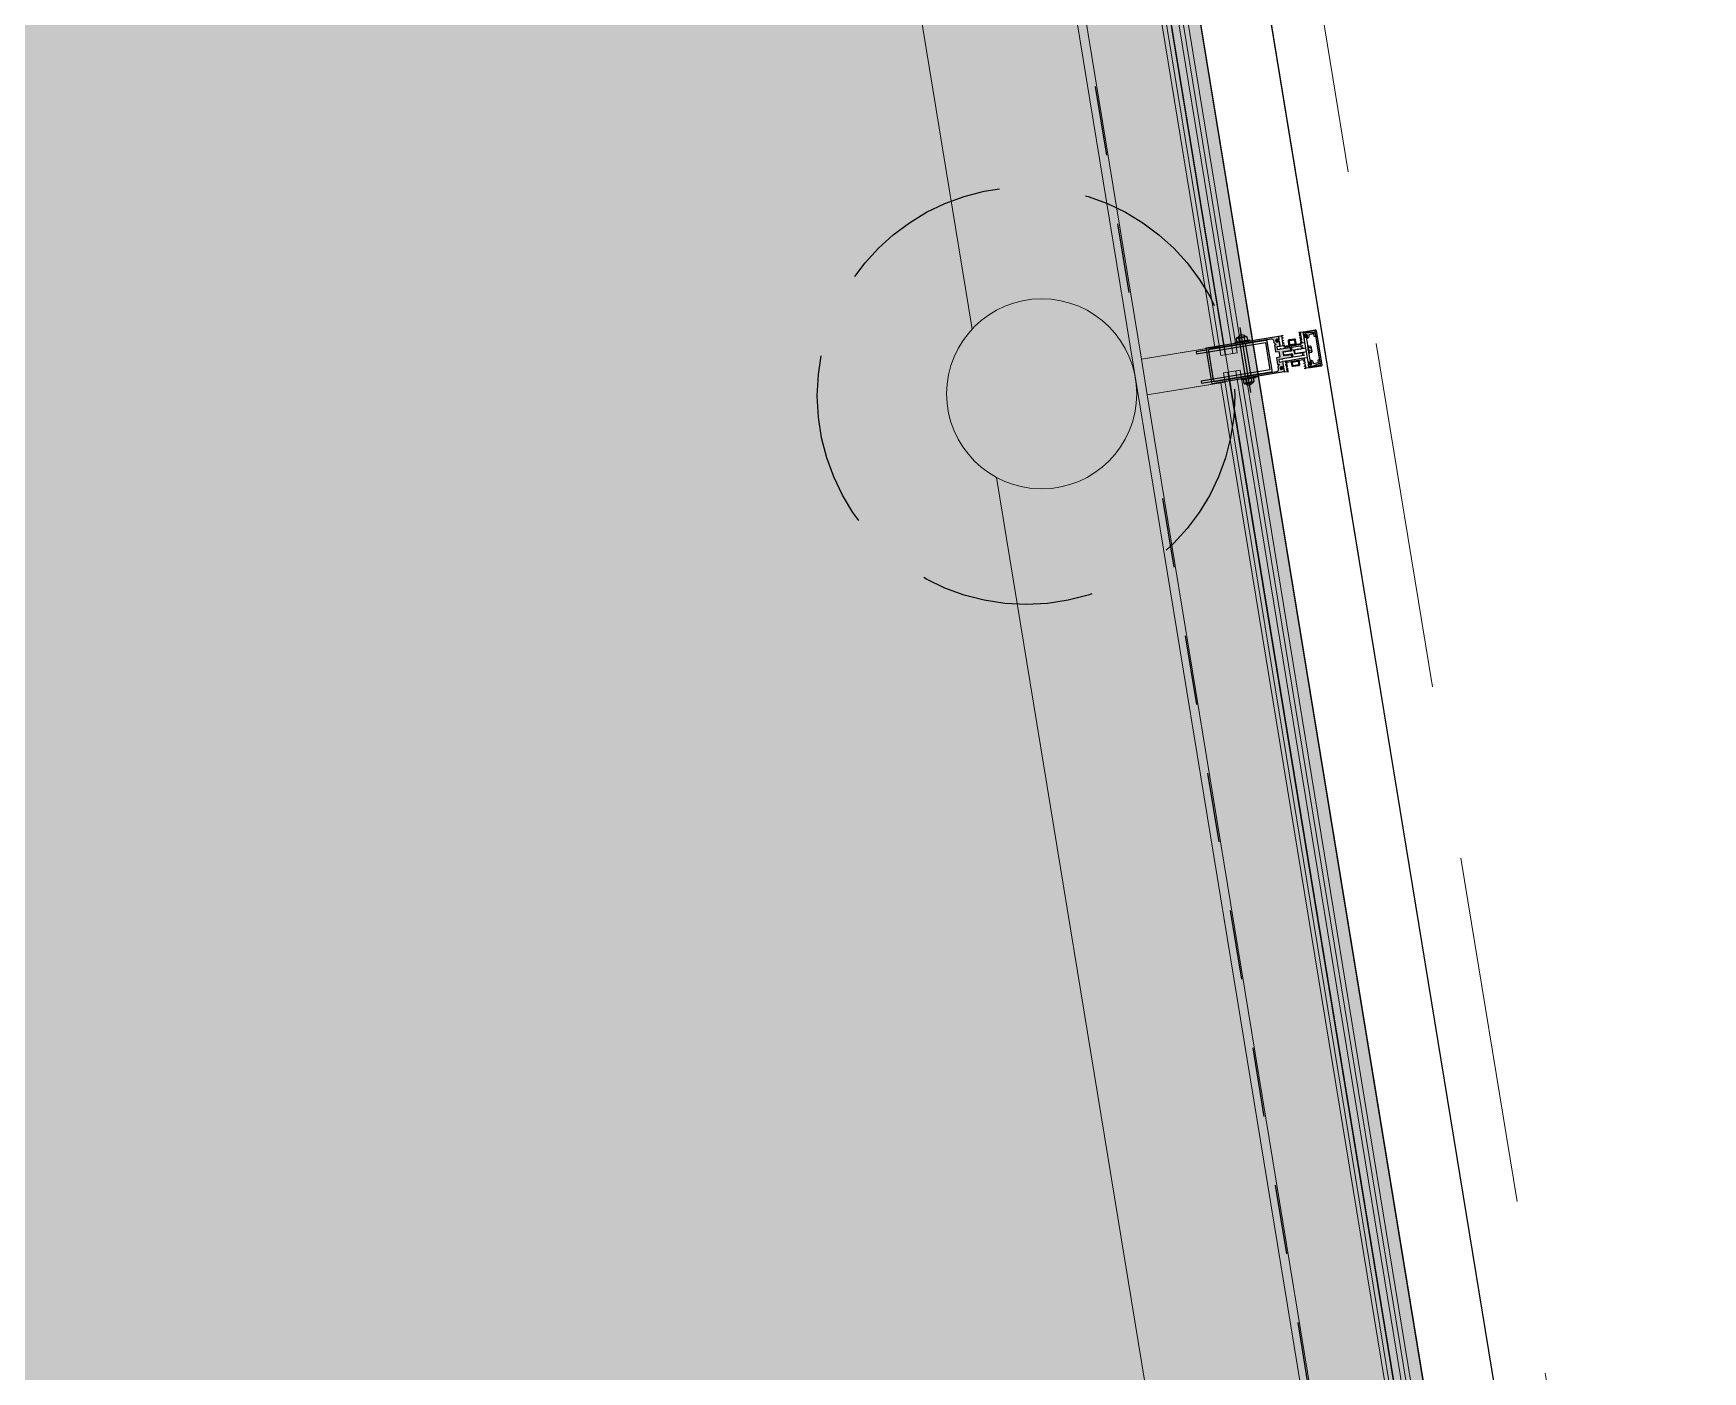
# Model space of a CAD drawing. Header units: metres. Extents: x 2 to 659295185, y -28 to 1124222152.
# Drawn here: x 655632.208 to 655634.607, y 1126443.181 to 1126445.105 of the extents above; entities that cross this region are included whole.
import ezdxf

# ---------------------------------------------------------------- set-up
doc = ezdxf.new("R2010")
doc.units = ezdxf.units.M
doc.header["$MEASUREMENT"] = 0
for name, pattern in [('CCSM_XREF ESTRUCTURA15$0$ACAD_ISO02W100', [15, 12, -3]), ('CCSM_XREF ESTRUCTURA15$0$ACAD_ISO08W100', [36, 24, -3, 6, -3]), ('CCSM_XREF ESTRUCTURA15$0$CENTER', [2, 1.25, -0.25, 0.25, -0.25]), ('CCSM_XREF ESTRUCTURA15$0$DASHED', [0.75, 0.5, -0.25]), ('CCSM_XREF ESTRUCTURA15$0$HIDDEN', [0.375, 0.25, -0.125]), ('DASHDOT', [1, 0.5, -0.25, 0, -0.25])]:
    doc.linetypes.add(name, pattern=pattern)
for name, color, linetype in [('CCSM_C1_CUERPO D.dwg 19-03-12$0$A-BROCAL', 8, 'CONTINUOUS'), ('CCSM_C1_CUERPO D.dwg 19-03-12$0$A-ESTRUCTURA DE FACHADA DE VIDRIO', 5, 'CONTINUOUS'), ('CCSM_C1_CUERPO D.dwg 19-03-12$0$A-VIDRIO', 135, 'CONTINUOUS'), ('CCSM_C1_CUERPO D.dwg 19-03-12$0$islas', 7, 'CONTINUOUS'), ('CCSM_C1_CUERPO EL$0$A-AREAS COMERCIALES', 151, 'CONTINUOUS'), ('CCSM_XREF ESTRUCTURA15$0$1. ESTRUCTURA PROPUESTA', 3, 'CONTINUOUS'), ('CCSM_XREF ESTRUCTURA15$0$A-BROCAL', 8, 'CONTINUOUS'), ('CCSM_XREF ESTRUCTURA15$0$ALUMINIO', 26, 'CONTINUOUS'), ('CCSM_XREF ESTRUCTURA15$0$cl', 1, 'CCSM_XREF ESTRUCTURA15$0$CENTER'), ('CCSM_XREF ESTRUCTURA15$0$EJES', 3, 'CCSM_XREF ESTRUCTURA15$0$ACAD_ISO08W100'), ('CCSM_XREF ESTRUCTURA15$0$EST-PILOTE', 2, 'CONTINUOUS'), ('CCSM_XREF ESTRUCTURA15$0$LAYER1', 1, 'CONTINUOUS'), ('CCSM_XREF ESTRUCTURA15$0$LAYER4', 5, 'CONTINUOUS'), ('CCSM_XREF ESTRUCTURA15$0$METALICO', 5, 'CONTINUOUS'), ('CCSM_XREF ESTRUCTURA15$0$PROYECCION DE TECHO', 212, 'CONTINUOUS'), ('CCSM_XREF ESTRUCTURA15$0$VARIOS', 20, 'CONTINUOUS')]:
    doc.layers.add(name, color=color, linetype=linetype)
doc.layers.add('CCSM_C1_CUERPO D.dwg 19-03-12$0$VEGETACIÓN', color=7, linetype='CONTINUOUS', true_color=0x428500)
doc.layers.add('LOCALES ASIGNADOS', color=41, linetype='DASHDOT', lineweight=0)
pattern_1 = [(329.308451238, (-1.74908, -4.25296), (0.0412171804, -0.54709132384), [0.05715, -0.62865]), (274.30845124, (-1.7491, -4.25296), (0.5485208358, 0.19704611346), [0.04572, -0.50292]), (19.75945124, (-1.74564, -4.29855), (0.5897357616, -0.35004758223), [0.04857, -0.53427]), (325.49265124, (-1.5987, -4.2283), (0.00707447526, -0.8229292713), [0.085725, -0.942975]), (15.94405124, (-1.5981, -4.2969), (0.8477022361, -0.58277140046), [0.072855, -0.801405]), (270.49245124, (-1.5987, -4.2283), (0.8477011195, -0.5827727124), [0.06858, -0.75438]), (300.308451238, (-1.62395, -4.30967), (-0.2291857787, -0.49847933902), [0.05715, -0.62865]), (245.30845124, (-1.62395, -4.30967), (0.57527698422, -0.09358776406), [0.04572, -0.50292]), (350.75985124, (-1.64305, -4.3512), (0.3460922171, -0.59206566832), [0.04857, -0.53427]), (316.808451238, (-1.74908, -4.25296), (0.251823560087, 0.031886379613), [0, -0.496824, 0, -0.51054, 0, -0.504825]), (286.808451238, (-1.74908, -4.25296), (0.32900826904, -0.149206878947), [0, -0.291084, 0, -0.485394, 0, -0.192405]), (246.808451238, (-1.77656, -4.08527), (0.048835163688, -0.40419522367), [0, -0.1905, 0, -0.59436, 0, -0.78867]), (236.808451238, (-1.7889, -4.01008), (0.14715442583, -0.426197633), [0, -0.24765, 0, -0.394716, 0, -0.56007])]

# ---------------------------------------------------------------- blocks, each defined once
blk = doc.blocks.new('CCSM_XREF ESTRUCTURA15$0$A$C1C286DAD')
at = {"layer": 'CCSM_XREF ESTRUCTURA15$0$ALUMINIO'}
h = blk.add_hatch(color=256, dxfattribs=at)
edge = h.paths.add_edge_path()
edge.add_line((10462.6, -3707), (10463.3, -3707.6))
edge.add_line((10463.3, -3707.6), (10462.7, -3708.2))
edge.add_line((10462.7, -3708.2), (10463.3, -3708.7))
edge.add_line((10463.3, -3708.7), (10462.7, -3709.2))
edge.add_line((10462.7, -3709.2), (10463.3, -3709.7))
edge.add_line((10463.3, -3709.7), (10462.7, -3710.2))
edge.add_line((10462.7, -3710.2), (10463.3, -3710.7))
edge.add_line((10463.3, -3710.7), (10462.7, -3711.2))
edge.add_line((10462.7, -3711.2), (10463.3, -3711.7))
edge.add_line((10463.3, -3711.7), (10462.7, -3712.2))
edge.add_line((10462.7, -3712.2), (10463.3, -3712.7))
edge.add_line((10463.3, -3712.7), (10462.7, -3713.3))
edge.add_line((10462.7, -3713.3), (10463.3, -3713.8))
edge.add_line((10463.3, -3713.8), (10462.7, -3714.3))
edge.add_line((10462.7, -3714.3), (10463.2, -3714.8))
edge.add_line((10463.2, -3714.8), (10462.7, -3715.3))
edge.add_line((10462.7, -3715.3), (10463.2, -3715.8))
edge.add_line((10463.2, -3715.8), (10462.7, -3716.3))
edge.add_line((10462.7, -3716.3), (10463.2, -3716.8))
edge.add_line((10463.2, -3716.8), (10462.7, -3717.3))
edge.add_line((10462.7, -3717.3), (10463.2, -3717.8))
edge.add_line((10463.2, -3717.8), (10462.7, -3718.3))
edge.add_line((10462.7, -3718.3), (10463.2, -3718.8))
edge.add_line((10463.2, -3718.8), (10462.7, -3719.3))
edge.add_line((10462.7, -3719.3), (10463.2, -3719.9))
edge.add_line((10463.2, -3719.9), (10462.5, -3720.5))
edge.add_line((10462.5, -3720.5), (10461.6, -3720.5))
edge.add_line((10461.6, -3720.5), (10461.6, -3718.2))
edge.add_line((10461.6, -3718.2), (10459.6, -3718.2))
edge.add_line((10459.6, -3718.2), (10459.6, -3720.5))
edge.add_line((10459.6, -3720.5), (10458.6, -3720.5))
edge.add_line((10458.6, -3720.5), (10458.6, -3705.5))
edge.add_line((10458.6, -3705.5), (10457.6, -3704.5))
edge.add_line((10457.6, -3704.5), (10458.6, -3703.5))
edge.add_line((10458.6, -3703.5), (10458.6, -3699.7))
edge.add_line((10458.6, -3699.7), (10454.8, -3699.7))
edge.add_line((10454.8, -3699.7), (10454.8, -3704.5))
edge.add_line((10454.8, -3704.5), (10447.3, -3704.5))
edge.add_line((10447.3, -3704.5), (10446.7, -3703.3))
edge.add_arc((10445.8, -3701.5), 2, 296.5651, 603.435)
edge.add_line((10444.9, -3703.3), (10444.3, -3704.5))
edge.add_line((10444.3, -3704.5), (10439.8, -3704.5))
edge.add_line((10439.8, -3704.5), (10439.8, -3599.5))
edge.add_line((10439.8, -3599.5), (10491.8, -3599.5))
edge.add_line((10491.8, -3599.5), (10491.8, -3704.5))
edge.add_line((10491.8, -3704.5), (10487.3, -3704.5))
edge.add_line((10487.3, -3704.5), (10486.7, -3703.3))
edge.add_arc((10485.8, -3701.5), 2, 296.5651, 603.435)
edge.add_line((10484.9, -3703.3), (10484.3, -3704.5))
edge.add_line((10484.3, -3704.5), (10476.8, -3704.5))
edge.add_line((10476.8, -3704.5), (10476.8, -3699.7))
edge.add_line((10476.8, -3699.7), (10473, -3699.7))
edge.add_line((10473, -3699.7), (10473, -3703.5))
edge.add_line((10473, -3703.5), (10474, -3704.5))
edge.add_line((10474, -3704.5), (10473, -3705.5))
edge.add_line((10473, -3705.5), (10473, -3720.5))
edge.add_line((10473, -3720.5), (10472, -3720.5))
edge.add_line((10472, -3720.5), (10472, -3718.2))
edge.add_line((10472, -3718.2), (10470, -3718.2))
edge.add_line((10470, -3718.2), (10470, -3720.5))
edge.add_line((10470, -3720.5), (10469, -3720.5))
edge.add_line((10469, -3720.5), (10468.3, -3719.9))
edge.add_line((10468.3, -3719.9), (10468.8, -3719.3))
edge.add_line((10468.8, -3719.3), (10468.3, -3718.8))
edge.add_line((10468.3, -3718.8), (10468.8, -3718.3))
edge.add_line((10468.8, -3718.3), (10468.3, -3717.8))
edge.add_line((10468.3, -3717.8), (10468.8, -3717.3))
edge.add_line((10468.8, -3717.3), (10468.3, -3716.8))
edge.add_line((10468.3, -3716.8), (10468.8, -3716.3))
edge.add_line((10468.8, -3716.3), (10468.3, -3715.8))
edge.add_line((10468.3, -3715.8), (10468.8, -3715.3))
edge.add_line((10468.8, -3715.3), (10468.3, -3714.8))
edge.add_line((10468.3, -3714.8), (10468.8, -3714.3))
edge.add_line((10468.8, -3714.3), (10468.3, -3713.8))
edge.add_line((10468.3, -3713.8), (10468.8, -3713.3))
edge.add_line((10468.8, -3713.3), (10468.3, -3712.7))
edge.add_line((10468.3, -3712.7), (10468.8, -3712.2))
edge.add_line((10468.8, -3712.2), (10468.3, -3711.7))
edge.add_line((10468.3, -3711.7), (10468.8, -3711.2))
edge.add_line((10468.8, -3711.2), (10468.3, -3710.7))
edge.add_line((10468.3, -3710.7), (10468.8, -3710.2))
edge.add_line((10468.8, -3710.2), (10468.3, -3709.7))
edge.add_line((10468.3, -3709.7), (10468.8, -3709.2))
edge.add_line((10468.8, -3709.2), (10468.3, -3708.7))
edge.add_line((10468.3, -3708.7), (10468.8, -3708.2))
edge.add_line((10468.8, -3708.2), (10468.3, -3707.6))
edge.add_line((10468.3, -3707.6), (10468.9, -3707))
edge.add_line((10468.9, -3707), (10462.6, -3707))
edge = h.paths.add_edge_path(flags=16)
edge.add_line((10489.8, -3605.5), (10489.8, -3693.7))
edge.add_arc((10486.8, -3693.7), 3, -90, 0, ccw=False)
edge.add_line((10486.8, -3696.7), (10483.8, -3696.7))
edge.add_line((10483.8, -3696.7), (10479.8, -3699.2))
edge.add_line((10479.8, -3699.2), (10479.8, -3696.7))
edge.add_line((10479.8, -3696.7), (10470, -3696.7))
edge.add_line((10470, -3696.7), (10470, -3701.5))
edge.add_line((10470, -3701.5), (10461.6, -3701.5))
edge.add_line((10461.6, -3701.5), (10461.6, -3696.7))
edge.add_line((10461.6, -3696.7), (10451.8, -3696.7))
edge.add_line((10451.8, -3696.7), (10451.8, -3699.2))
edge.add_line((10451.8, -3699.2), (10447.8, -3696.7))
edge.add_line((10447.8, -3696.7), (10444.8, -3696.7))
edge.add_arc((10444.8, -3693.7), 3, 180, 270, ccw=False)
edge.add_line((10441.8, -3693.7), (10441.8, -3605.5))
edge.add_arc((10444.8, -3605.5), 3, 90, 180, ccw=False)
edge.add_line((10444.8, -3602.5), (10486.8, -3602.5))
edge.add_arc((10486.8, -3605.5), 3, 0, 90, ccw=False)
h = blk.add_hatch(color=256, dxfattribs=at)
edge = h.paths.add_edge_path()
edge.add_arc((10489.8, -3756.8), 1.02, 270, 360)
edge.add_line((10490.9, -3756.8), (10490.9, -3744.6))
edge.add_line((10490.9, -3744.6), (10489.8, -3743.6))
edge.add_line((10489.8, -3743.6), (10491.6, -3741.8))
edge.add_line((10491.6, -3741.8), (10492, -3741.8))
edge.add_arc((10492, -3742.1), 0.3, 0, 90, ccw=False)
edge.add_line((10492.3, -3742.1), (10492.3, -3758.2))
edge.add_arc((10491.2, -3758.2), 1.02, -90, 0, ccw=False)
edge.add_line((10491.2, -3759.2), (10440.4, -3759.2))
edge.add_arc((10440.4, -3758.2), 1.02, 180, 270, ccw=False)
edge.add_line((10439.4, -3758.2), (10439.4, -3742.1))
edge.add_arc((10439.7, -3742.1), 0.3, 90, 180, ccw=False)
edge.add_line((10439.7, -3741.8), (10440, -3741.8))
edge.add_line((10440, -3741.8), (10441.8, -3743.6))
edge.add_line((10441.8, -3743.6), (10440.8, -3744.6))
edge.add_line((10440.8, -3744.6), (10440.8, -3756.8))
edge.add_arc((10441.8, -3756.8), 1.02, 180, 270)
edge.add_line((10441.8, -3757.8), (10489.8, -3757.8))
at = {"layer": 'CCSM_XREF ESTRUCTURA15$0$A-BROCAL', "elevation": -0.5}
for points in [[(-7340.1, 1787.5), (-7025.4, -3691.3), (-7020, -3767.1), (32750.7, -3767.2), (32755.1, -3691), (33071.8, 1801.9)], [(-7240.3, 1793.3), (-6927.9, -3643.7), (-6901.2, -3667.1), (32631.6, -3667.2), (32657.6, -3643.9), (32971.9, 1807.7)]]:
    blk.add_lwpolyline(points, dxfattribs=at)
at = {"layer": 'CCSM_XREF ESTRUCTURA15$0$ALUMINIO', "elevation": -0.5}
for points in [[(10462.6, -3707), (10463.3, -3707.6), (10462.7, -3708.2), (10463.3, -3708.7), (10462.7, -3709.2), (10463.3, -3709.7), (10462.7, -3710.2), (10463.3, -3710.7), (10462.7, -3711.2), (10463.3, -3711.7), (10462.7, -3712.2), (10463.3, -3712.7), (10462.7, -3713.3), (10463.3, -3713.8), (10462.7, -3714.3), (10463.2, -3714.8), (10462.7, -3715.3), (10463.2, -3715.8), (10462.7, -3716.3), (10463.2, -3716.8), (10462.7, -3717.3), (10463.2, -3717.8), (10462.7, -3718.3), (10463.2, -3718.8), (10462.7, -3719.3), (10463.2, -3719.9), (10462.5, -3720.5), (10461.6, -3720.5), (10461.6, -3718.2), (10459.6, -3718.2), (10459.6, -3720.5), (10458.6, -3720.5), (10458.6, -3705.5), (10457.6, -3704.5), (10458.6, -3703.5), (10458.6, -3699.7), (10454.8, -3699.7), (10454.8, -3704.5), (10447.3, -3704.5), (10446.7, -3703.3, 4.236068), (10444.9, -3703.3), (10444.3, -3704.5), (10439.8, -3704.5), (10439.8, -3599.5), (10491.8, -3599.5), (10491.8, -3704.5), (10487.3, -3704.5), (10486.7, -3703.3, 4.236068), (10484.9, -3703.3), (10484.3, -3704.5), (10476.8, -3704.5), (10476.8, -3699.7), (10473, -3699.7), (10473, -3703.5), (10474, -3704.5), (10473, -3705.5), (10473, -3720.5), (10472, -3720.5), (10472, -3718.2), (10470, -3718.2), (10470, -3720.5), (10469, -3720.5), (10468.3, -3719.9), (10468.8, -3719.3), (10468.3, -3718.8), (10468.8, -3718.3), (10468.3, -3717.8), (10468.8, -3717.3), (10468.3, -3716.8), (10468.8, -3716.3), (10468.3, -3715.8), (10468.8, -3715.3), (10468.3, -3714.8), (10468.8, -3714.3), (10468.3, -3713.8), (10468.8, -3713.3), (10468.3, -3712.7), (10468.8, -3712.2), (10468.3, -3711.7), (10468.8, -3711.2), (10468.3, -3710.7), (10468.8, -3710.2), (10468.3, -3709.7), (10468.8, -3709.2), (10468.3, -3708.7), (10468.8, -3708.2), (10468.3, -3707.6), (10468.9, -3707)], [(10489.8, -3605.5), (10489.8, -3693.7, -0.414214), (10486.8, -3696.7), (10483.8, -3696.7), (10479.8, -3699.2), (10479.8, -3696.7), (10470, -3696.7), (10470, -3701.5), (10461.6, -3701.5), (10461.6, -3696.7), (10451.8, -3696.7), (10451.8, -3699.2), (10447.8, -3696.7), (10444.8, -3696.7, -0.414214), (10441.8, -3693.7), (10441.8, -3605.5, -0.414214), (10444.8, -3602.5), (10486.8, -3602.5, -0.414214)], [(10489.8, -3757.8), (10489.8, -3757.8, 0.414214), (10490.9, -3756.8), (10490.9, -3744.6), (10489.8, -3743.6), (10491.6, -3741.8), (10492, -3741.8, -0.414214), (10492.3, -3742.1), (10492.3, -3758.2, -0.414214), (10491.2, -3759.2), (10440.4, -3759.2, -0.414214), (10439.4, -3758.2), (10439.4, -3742.1, -0.414214), (10439.7, -3741.8), (10440, -3741.8), (10441.8, -3743.6), (10440.8, -3744.6), (10440.8, -3756.8, 0.414214), (10441.8, -3757.8)], [(10482.8, -3740.6), (10484, -3741.9, 2.544495), (10487.2, -3741.9), (10488.5, -3740.6), (10489.7, -3740.6, -0.414214), (10490.7, -3741.7), (10490.7, -3742.6), (10489.7, -3743.6), (10490.7, -3744.7), (10488.6, -3755.8, -0.35857), (10486.6, -3757.4), (10482.6, -3757.4), (10482.6, -3755.4), (10486.6, -3755.4), (10486.6, -3747.9, -0.4818), (10481.3, -3743.6), (10466.8, -3743.6), (10465.8, -3742.6), (10464.8, -3743.6), (10450.3, -3743.6, -0.4818), (10444.9, -3747.9), (10444.9, -3755.4), (10448.9, -3755.4), (10448.9, -3757.4), (10445, -3757.4, -0.35857), (10443, -3755.8), (10440.8, -3744.7), (10441.8, -3743.6), (10440.8, -3742.6), (10440.8, -3741.7, -0.414214), (10441.8, -3740.6), (10443, -3740.6), (10444.3, -3741.9, 2.544495), (10447.5, -3741.9), (10448.8, -3740.6)]]:
    blk.add_lwpolyline(points, format="xyb", close=True, dxfattribs=at)
blk.add_lwpolyline([(10462.6, -3723), (10463.3, -3723.6), (10462.7, -3724.2), (10463.3, -3724.7), (10462.7, -3725.2), (10463.3, -3725.7), (10462.7, -3726.2), (10463.3, -3726.7), (10462.7, -3727.2), (10463.3, -3727.7), (10462.7, -3728.2), (10463.3, -3728.7), (10462.7, -3729.3), (10463.3, -3729.8), (10462.7, -3730.3), (10463.2, -3730.8), (10462.7, -3731.3), (10463.2, -3731.8), (10462.7, -3732.3), (10463.2, -3732.8), (10462.7, -3733.3), (10463.2, -3733.8), (10462.7, -3734.3), (10463.2, -3734.8), (10462.7, -3735.3), (10463.2, -3735.9), (10462.5, -3736.5), (10461.6, -3736.5), (10461.6, -3734.2), (10459.6, -3734.2), (10459.6, -3736.5), (10458.6, -3736.5), (10458.6, -3720.5), (10463.3, -3720.5), (10463.3, -3719.2), (10463.9, -3718.6), (10463.3, -3718), (10463.3, -3711.9), (10463.9, -3711.3), (10463.3, -3710.7), (10463.3, -3708), (10468.3, -3708), (10468.3, -3710.7), (10467.7, -3711.3), (10468.3, -3711.9), (10468.3, -3718), (10467.7, -3718.6), (10468.3, -3719.2), (10468.3, -3720.5), (10473, -3720.5), (10473, -3736.5), (10472, -3736.5), (10472, -3734.2), (10470, -3734.2), (10470, -3736.5), (10469, -3736.5), (10468.3, -3735.9), (10468.8, -3735.3), (10468.3, -3734.8), (10468.8, -3734.3), (10468.3, -3733.8), (10468.8, -3733.3), (10468.3, -3732.8), (10468.8, -3732.3), (10468.3, -3731.8), (10468.8, -3731.3), (10468.3, -3730.8), (10468.8, -3730.3), (10468.3, -3729.8), (10468.8, -3729.3), (10468.3, -3728.7), (10468.8, -3728.2), (10468.3, -3727.7), (10468.8, -3727.2), (10468.3, -3726.7), (10468.8, -3726.2), (10468.3, -3725.7), (10468.8, -3725.2), (10468.3, -3724.7), (10468.8, -3724.2), (10468.3, -3723.6), (10468.9, -3723)], close=True, dxfattribs=at)
at = {"layer": 'CCSM_XREF ESTRUCTURA15$0$cl'}
for p, q in [((5788.3, -3503.1, -0.5), (10343.3, -3503.1, -0.5)), ((10588.3, -3503.1, -0.5), (15143.3, -3503.1, -0.5))]:
    blk.add_line(p, q, dxfattribs=at)
at = {"layer": 'CCSM_XREF ESTRUCTURA15$0$EJES'}
blk.add_line((10513.2, -3652, -0.5), (10418.3, -3652, -0.5), dxfattribs=at)
at = {"layer": 'CCSM_XREF ESTRUCTURA15$0$LAYER1', "elevation": -0.5}
for points in [[(10447.4, -3710.5), (10447.9, -3708.8), (10450.5, -3708.8), (10450, -3710.5), (10451.1, -3710.5), (10451.6, -3708.8), (10453.7, -3708.8), (10453.2, -3710.5), (10454.3, -3710.5), (10454.8, -3708.8), (10454.8, -3704.6), (10446.3, -3704.6), (10446.3, -3701.6), (10447.5, -3702.2), (10447.8, -3701.7), (10445.8, -3700.6), (10443.8, -3701.8), (10444.1, -3702.3), (10445.3, -3701.6), (10445.3, -3704.6), (10439.8, -3704.6), (10439.8, -3708.8), (10439.3, -3710.5), (10440.3, -3710.5), (10440.8, -3708.8), (10443.2, -3708.8), (10442.7, -3710.5), (10443.7, -3710.5), (10444.2, -3708.8), (10446.9, -3708.8), (10446.4, -3710.5)], [(10484.1, -3710.5), (10483.6, -3708.8), (10481, -3708.8), (10481.5, -3710.5), (10480.5, -3710.5), (10480, -3708.8), (10477.8, -3708.8), (10478.3, -3710.5), (10477.3, -3710.5), (10476.8, -3708.8), (10476.8, -3704.6), (10485.2, -3704.6), (10485.2, -3701.6), (10484.1, -3702.2), (10483.8, -3701.7), (10485.7, -3700.6), (10487.8, -3701.8), (10487.5, -3702.3), (10486.2, -3701.6), (10486.2, -3704.6), (10491.8, -3704.6), (10491.8, -3708.8), (10492.3, -3710.5), (10491.2, -3710.5), (10490.7, -3708.8), (10488.4, -3708.8), (10488.9, -3710.5), (10487.9, -3710.5), (10487.4, -3708.8), (10484.6, -3708.8), (10485.2, -3710.5)], [(10447.4, -3734.5), (10447.9, -3736.3), (10450.5, -3736.3), (10450, -3734.5), (10451.1, -3734.5), (10451.6, -3736.3), (10453.7, -3736.3), (10453.2, -3734.5), (10454.3, -3734.5), (10454.8, -3736.3), (10454.8, -3740.5), (10446.3, -3740.5), (10446.3, -3743.5), (10447.5, -3742.8), (10447.8, -3743.4), (10445.8, -3744.5), (10443.8, -3743.3), (10444.1, -3742.8), (10445.3, -3743.5), (10445.3, -3740.5), (10439.8, -3740.5), (10439.8, -3736.3), (10439.3, -3734.5), (10440.3, -3734.5), (10440.8, -3736.3), (10443.2, -3736.3), (10442.7, -3734.5), (10443.7, -3734.5), (10444.2, -3736.3), (10446.9, -3736.3), (10446.4, -3734.5)], [(10484.1, -3734.5), (10483.6, -3736.3), (10481, -3736.3), (10481.5, -3734.5), (10480.5, -3734.5), (10480, -3736.3), (10477.8, -3736.3), (10478.3, -3734.5), (10477.3, -3734.5), (10476.8, -3736.3), (10476.8, -3740.5), (10485.2, -3740.5), (10485.2, -3743.5), (10484.1, -3742.8), (10483.8, -3743.4), (10485.7, -3744.5), (10487.8, -3743.3), (10487.5, -3742.8), (10486.2, -3743.5), (10486.2, -3740.5), (10491.8, -3740.5), (10491.8, -3736.3), (10492.3, -3734.5), (10491.2, -3734.5), (10490.7, -3736.3), (10488.4, -3736.3), (10488.9, -3734.5), (10487.9, -3734.5), (10487.4, -3736.3), (10484.6, -3736.3), (10485.2, -3734.5)]]:
    blk.add_lwpolyline(points, close=True, dxfattribs=at)
at = {"layer": 'CCSM_XREF ESTRUCTURA15$0$LAYER4', "linetype": 'CCSM_XREF ESTRUCTURA15$0$ACAD_ISO02W100'}
for p, q in [((10463.4, -3747.5, -0.5), (10463.4, -3744.5, -0.5)), ((10468.2, -3747.5, -0.5), (10468.2, -3744.5, -0.5))]:
    blk.add_line(p, q, dxfattribs=at)
at = {"layer": 'CCSM_XREF ESTRUCTURA15$0$LAYER4', "elevation": -0.5}
blk.add_lwpolyline([(10468.2, -3740.6), (10468.2, -3732.8), (10468.7, -3732.3), (10468.2, -3731.8), (10468.7, -3731.3), (10468.2, -3730.8), (10468.7, -3730.3), (10468.2, -3729.7), (10468.7, -3729.2), (10468.2, -3728.7), (10468.7, -3728.2), (10468.2, -3727.7), (10468.7, -3727.2), (10468.2, -3726.7), (10468.7, -3726.2), (10468.2, -3725.7), (10468.7, -3725.2), (10468.2, -3724.7), (10468.7, -3724.2), (10468.2, -3723.7), (10463.4, -3723.7), (10463.4, -3723.7), (10462.9, -3724.2), (10463.4, -3724.7), (10462.9, -3725.2), (10463.4, -3725.7), (10462.9, -3726.2), (10463.4, -3726.7), (10462.9, -3727.2), (10463.4, -3727.7), (10462.9, -3728.2), (10463.4, -3728.7), (10462.9, -3729.2), (10463.4, -3729.7), (10462.9, -3730.3), (10463.4, -3730.8), (10462.9, -3731.3), (10463.4, -3731.8), (10462.9, -3732.3), (10463.4, -3732.8), (10463.4, -3740.6)], dxfattribs=at)
at = {"layer": 'CCSM_XREF ESTRUCTURA15$0$LAYER4', "linetype": 'CCSM_XREF ESTRUCTURA15$0$ACAD_ISO02W100', "elevation": -0.5}
for points in [[(10471.8, -3743.6), (10459.8, -3743.6), (10459.8, -3744.5), (10471.8, -3744.5)], [(10470.3, -3744.5), (10461.3, -3744.5), (10461.3, -3747.8), (10462.2, -3748.7), (10469.4, -3748.7), (10470.3, -3747.8)]]:
    blk.add_lwpolyline(points, close=True, dxfattribs=at)
at = {"layer": 'CCSM_XREF ESTRUCTURA15$0$LAYER4', "linetype": 'CCSM_XREF ESTRUCTURA15$0$ACAD_ISO02W100'}
for centre, radius, start, end in [((10462.3, -3747.4, -0.5), 1.06, 187.2765, 352.7236), ((10465.8, -3744.9, -0.5), 3.58, 227.8677, 312.1323), ((10465.8, -3744.9, -0.5), 3.58, 227.8677, 312.1323), ((10469.2, -3747.4, -0.5), 1.06, 187.2765, 352.7236)]:
    blk.add_arc(centre, radius, start, end, dxfattribs=at)
at = {"layer": 'CCSM_XREF ESTRUCTURA15$0$METALICO'}
for p, q in [((10438.3, -3648, -0.5), (10434.2, -3648, -0.5)), ((10438.3, -3656.1, -0.5), (10434.2, -3656.1, -0.5)), ((10489.8, -3648, -0.5), (10441.8, -3648, -0.5)), ((10489.8, -3656, -0.5), (10441.8, -3656, -0.5)), ((10493.3, -3648, -0.5), (10497.3, -3648, -0.5)), ((10493.3, -3656.1, -0.5), (10497.3, -3656.1, -0.5))]:
    blk.add_line(p, q, dxfattribs=at)
at = {"layer": 'CCSM_XREF ESTRUCTURA15$0$METALICO', "elevation": -0.5}
for points in [[(10445.8, -3684.6), (10445.8, -3584.5), (10442.8, -3584.5), (10442.8, -3685.6, 0.414214), (10444.8, -3687.6), (10486.8, -3687.6, 0.414214), (10488.8, -3685.6), (10488.8, -3584.5), (10485.8, -3584.5), (10485.8, -3684.6)], [(10451.6, -3728), (10446.6, -3728, -0.414214), (10445.1, -3726.5), (10445.1, -3718.5, -0.414214), (10446.6, -3717), (10451.6, -3717, -0.414214), (10453.1, -3718.5), (10453.1, -3726.5, -0.414214)], [(10477.5, -3728), (10482.5, -3728, 0.414214), (10484, -3726.5), (10484, -3718.5, 0.414214), (10482.5, -3717), (10477.5, -3717, 0.414214), (10476, -3718.5), (10476, -3726.5, 0.414214)], [(10451.6, -3726.8), (10446.6, -3726.8, -0.414214), (10446.3, -3726.5), (10446.3, -3718.5, -0.414214), (10446.6, -3718.2), (10451.6, -3718.2, -0.414214), (10451.9, -3718.5), (10451.9, -3726.5, -0.414214)], [(10477.5, -3726.8), (10482.5, -3726.8, 0.414214), (10482.8, -3726.5), (10482.8, -3718.5, 0.414214), (10482.5, -3718.2), (10477.5, -3718.2, 0.414214), (10477.2, -3718.5), (10477.2, -3726.5, 0.414214)]]:
    blk.add_lwpolyline(points, format="xyb", close=True, dxfattribs=at)
for points in [[(10438.3, -3644.4), (10433.4, -3644.4), (10432.1, -3645.9), (10432.1, -3658.2), (10433.4, -3659.6), (10438.3, -3659.6)], [(10493.3, -3644.4), (10498.1, -3644.4), (10499.4, -3645.9), (10499.4, -3658.2), (10498.1, -3659.6), (10493.3, -3659.6)]]:
    blk.add_lwpolyline(points, dxfattribs=at)
for points in [[(10434.2, -3644.4, 0.97177), (10434.2, -3648, 0.375), (10434.2, -3656.1, 0.97177), (10434.2, -3659.6, 0.97177)], [(10497.3, -3644.4, -0.97177), (10497.3, -3648, -0.375), (10497.3, -3656.1, -0.97177), (10497.3, -3659.6, -0.97177)]]:
    blk.add_lwpolyline(points, format="xyb", dxfattribs=at)
for points in [[(10438.3, -3662.2), (10439.8, -3662.2), (10439.8, -3641.9), (10438.3, -3641.9)], [(10493.3, -3662.2), (10491.8, -3662.2), (10491.8, -3641.9), (10493.3, -3641.9)]]:
    blk.add_lwpolyline(points, close=True, dxfattribs=at)
at = {"layer": 'CCSM_XREF ESTRUCTURA15$0$METALICO'}
for centre, start, end in [((10435.8, -3652, -0.5), 124.6703, 235.3297), ((10495.8, -3652, -0.5), 304.6703, 55.3297)]:
    blk.add_arc(centre, 6.4, start, end, dxfattribs=at)
at = {"layer": 'CCSM_XREF ESTRUCTURA15$0$VARIOS', "elevation": -0.5}
for points in [[(10454.6, -3710.5), (10453.1, -3710.5), (10453.1, -3734.5), (10454.6, -3734.5)], [(10474.5, -3710.5), (10476, -3710.5), (10476, -3734.5), (10474.5, -3734.5)]]:
    blk.add_lwpolyline(points, close=True, dxfattribs=at)

msp = doc.modelspace()

# ---------------------------------------------------------------- hatches: boundary and pattern name
at = {"layer": 'CCSM_C1_CUERPO D.dwg 19-03-12$0$VEGETACIÓN', "lineweight": 5}
h = msp.add_hatch(dxfattribs=at)
h.set_pattern_fill('AR-CONC', color=256, scale=0.003, style=0)
h.set_pattern_definition(pattern_1)
edge = h.paths.add_edge_path()
edge.add_line((655631.3766, 1126426.2662), (655636.7773, 1126427.4745))
edge.add_line((655636.7773, 1126427.4745), (655630.3748, 1126466.5361))
edge.add_line((655630.3748, 1126466.5361), (655624.8693, 1126465.9567))
edge.add_line((655624.8693, 1126465.9567), (655624.9113, 1126465.7006))
edge.add_line((655624.9113, 1126465.7006), (655624.8126, 1126465.6844))
edge.add_line((655624.8126, 1126465.6844), (655625.889, 1126459.1177))
edge.add_line((655625.889, 1126459.1177), (655626.4796, 1126459.2146))
edge.add_line((655626.4796, 1126459.2146), (655626.7999, 1126457.2365))
edge.add_line((655626.7999, 1126457.2365), (655626.2432, 1126457.1491))
edge.add_line((655626.2432, 1126457.1491), (655626.2521, 1126457.0651))
edge.add_arc((655622.7715, 1126448.7623), 9.0029, 1.64019, 67.2566, ccw=False)
edge.add_arc((655617.5094, 1126449.2351), 14.263, 323.00991, 359.13576, ccw=False)
edge.add_arc((655533.9247, 1126331.6339), 144.5887, 47.020585, 48.937825, ccw=False)
edge.add_arc((655629.9883, 1126435.569), 3.1137, -13.4544, 36.3556, ccw=False)
edge.add_arc((655630.6285, 1126435.623), 2.5117, 279.0348, 341.9454, ccw=False)
edge.add_line((655631.0229, 1126433.1424), (655630.1706, 1126433.0027))
edge.add_line((655630.1706, 1126433.0027), (655631.2409, 1126426.4732))
edge.add_line((655631.2409, 1126426.4732), (655631.3393, 1126426.4936))
edge.add_line((655631.3393, 1126426.4936), (655631.3766, 1126426.2662))
h = msp.add_hatch(dxfattribs=at)
h.set_pattern_fill('AR-CONC', color=256, scale=0.003, style=0)
h.set_pattern_definition(pattern_1)
edge = h.paths.add_edge_path()
edge.add_line((655631.3766, 1126426.2662), (655636.7773, 1126427.4745))
edge.add_line((655636.7773, 1126427.4745), (655630.3748, 1126466.5361))
edge.add_line((655630.3748, 1126466.5361), (655624.8693, 1126465.9567))
edge.add_line((655624.8693, 1126465.9567), (655624.9113, 1126465.7006))
edge.add_line((655624.9113, 1126465.7006), (655624.8126, 1126465.6844))
edge.add_line((655624.8126, 1126465.6844), (655625.889, 1126459.1177))
edge.add_line((655625.889, 1126459.1177), (655626.4796, 1126459.2146))
edge.add_line((655626.4796, 1126459.2146), (655626.7999, 1126457.2365))
edge.add_line((655626.7999, 1126457.2365), (655626.2432, 1126457.1491))
edge.add_line((655626.2432, 1126457.1491), (655626.2521, 1126457.0651))
edge.add_arc((655622.7715, 1126448.7623), 9.0029, 1.64019, 67.2566, ccw=False)
edge.add_arc((655617.5094, 1126449.2351), 14.263, 323.00991, 359.13576, ccw=False)
edge.add_arc((655533.9247, 1126331.6339), 144.5887, 47.020585, 48.937825, ccw=False)
edge.add_arc((655629.9883, 1126435.569), 3.1137, -13.4544, 36.3556, ccw=False)
edge.add_arc((655630.6285, 1126435.623), 2.5117, 279.0348, 341.9454, ccw=False)
edge.add_line((655631.0229, 1126433.1424), (655630.1706, 1126433.0027))
edge.add_line((655630.1706, 1126433.0027), (655631.2409, 1126426.4732))
edge.add_line((655631.2409, 1126426.4732), (655631.3393, 1126426.4936))
edge.add_line((655631.3393, 1126426.4936), (655631.3766, 1126426.2662))
at = {"layer": 'LOCALES ASIGNADOS'}
h = msp.add_hatch(color=256, dxfattribs=at)
edge = h.paths.add_edge_path()
edge.add_arc((219491.1056, 1054914.3756), 441878.9229, 9.308049718, 9.309563548, ccw=False)
edge.add_line((655551.8097, 1126384.9626), (655564.5398, 1126387.0492))
edge.add_line((655564.5398, 1126387.0492), (655562.5867, 1126398.9652))
edge.add_line((655562.5867, 1126398.9652), (655552.3922, 1126397.2942))
edge.add_line((655552.3922, 1126397.2942), (655552.4569, 1126396.8995))
edge.add_line((655552.4569, 1126396.8995), (655549.9212, 1126396.4839))

# ---------------------------------------------------------------- linework, layer by layer
at = {"layer": 'CCSM_C1_CUERPO D.dwg 19-03-12$0$A-BROCAL', "lineweight": 5, "elevation": -0.0005}
msp.add_lwpolyline([(655624.8608, 1126466.0564), (655630.4582, 1126466.6454), (655636.8912, 1126427.3975), (655631.3987, 1126426.1687), (655631.3769, 1126426.2663), (655636.7773, 1126427.4745), (655630.3748, 1126466.5361), (655624.8713, 1126465.9569), (655624.8608, 1126466.0564)], dxfattribs=at)
msp.add_lwpolyline([(655624.8608, 1126466.0564), (655630.4582, 1126466.6454), (655636.8912, 1126427.3975), (655631.3987, 1126426.1687), (655631.3769, 1126426.2663), (655636.7773, 1126427.4745), (655630.3748, 1126466.5361), (655624.8713, 1126465.9569), (655624.8608, 1126466.0564)], dxfattribs=at)
at = {"layer": 'CCSM_C1_CUERPO D.dwg 19-03-12$0$A-ESTRUCTURA DE FACHADA DE VIDRIO', "color": 6, "lineweight": 5, "elevation": -0.0005}
for points in [[(655633.3455, 1126427.1445), (655631.2016, 1126426.6657), (655631.2373, 1126426.4482), (655636.5731, 1126427.6401), (655630.2341, 1126466.314), (655624.797, 1126465.74), (655624.8327, 1126465.5226), (655627.0173, 1126465.7532)], [(655632.816, 1126449.2022), (655633.5572, 1126444.6797)], [(655633.5922, 1126444.4664), (655634.3336, 1126439.9429)]]:
    msp.add_lwpolyline(points, dxfattribs=at)
at = {"layer": 'CCSM_C1_CUERPO D.dwg 19-03-12$0$A-ESTRUCTURA DE FACHADA DE VIDRIO', "lineweight": 5, "elevation": -0.0005}
for points in [[(655633.55, 1126446.1639), (655633.8004, 1126444.6365), (655633.9061, 1126444.6538), (655633.6557, 1126446.1813)], [(655633.96, 1126444.6627), (655633.7096, 1126446.1901), (655633.6925, 1126446.1873), (655633.9428, 1126444.6599)], [(655633.8088, 1126444.585), (655634.0592, 1126443.0576), (655634.1648, 1126443.0749), (655633.9145, 1126444.6023)], [(655634.2188, 1126443.0837), (655633.9684, 1126444.6112), (655633.9513, 1126444.6084), (655634.2016, 1126443.0809)]]:
    msp.add_lwpolyline(points, close=True, dxfattribs=at)
at = {"layer": 'CCSM_C1_CUERPO D.dwg 19-03-12$0$A-ESTRUCTURA DE FACHADA DE VIDRIO', "color": 4, "lineweight": 5, "elevation": -0.0005}
msp.add_lwpolyline([(655633.9207, 1126444.6033), (655633.8088, 1126444.585), (655633.8004, 1126444.6365), (655633.9122, 1126444.6548), (655633.9144, 1126444.6417), (655633.9381, 1126444.6456), (655633.9359, 1126444.6587), (655633.96, 1126444.6627), (655633.9684, 1126444.6112), (655633.9444, 1126444.6072), (655633.9422, 1126444.6204), (655633.9185, 1126444.6165), (655633.9207, 1126444.6033)], dxfattribs=at)
at = {"layer": 'CCSM_C1_CUERPO D.dwg 19-03-12$0$A-ESTRUCTURA DE FACHADA DE VIDRIO', "color": 6, "lineweight": 5}
msp.add_circle((655633.6571, 1126444.5865, -0.0005), 0.1366, dxfattribs=at)
at = {"layer": 'CCSM_C1_CUERPO D.dwg 19-03-12$0$A-VIDRIO', "lineweight": 5, "elevation": -0.0005}
for points in [[(655633.6597, 1126446.1954), (655633.9144, 1126444.6417), (655633.9206, 1126444.6427), (655633.6659, 1126446.1964)], [(655633.6772, 1126446.1983), (655633.9318, 1126444.6446), (655633.9381, 1126444.6456), (655633.6834, 1126446.1993)], [(655633.936, 1126444.6193), (655634.1906, 1126443.0657), (655634.1969, 1126443.0667), (655633.9422, 1126444.6204)], [(655633.9185, 1126444.6165), (655634.1732, 1126443.0628), (655634.1794, 1126443.0638), (655633.9247, 1126444.6175)]]:
    msp.add_lwpolyline(points, close=True, dxfattribs=at)
at = {"layer": 'CCSM_C1_CUERPO D.dwg 19-03-12$0$islas', "lineweight": 5}
msp.add_lwpolyline([(655633.8956, 1126445.0557), (655636.7773, 1126427.4745), (655631.3766, 1126426.2662), (655631.3393, 1126426.4936), (655631.2409, 1126426.4732), (655630.1706, 1126433.0027)], dxfattribs=at)
at = {"layer": 'CCSM_C1_CUERPO D.dwg 19-03-12$0$VEGETACIÓN', "color": 7, "lineweight": 5}
msp.add_lwpolyline([(655626.2521, 1126457.0651, -0.294394), (655631.7707, 1126449.02), (655631.7707, 1126449.02), (655631.7707, 1126449.02, -0.158947), (655628.9018, 1126440.6534, -0.008366), (655632.4959, 1126437.4148, -0.220825), (655633.0166, 1126434.8445, 1.010454), (655633.0166, 1126434.8445, -0.094884), (655633.0166, 1126434.8445, 0.173796), (655633.0166, 1126434.8445, 0.284516), (655633.0166, 1126434.8445, 3.152152), (655633.0166, 1126434.8445, -0.281608), (655631.0229, 1126433.1424), (655630.1706, 1126433.0027), (655631.2409, 1126426.4732), (655631.3393, 1126426.4936), (655631.3766, 1126426.2662), (655636.7773, 1126427.4745), (655630.3748, 1126466.5361)], format="xyb", dxfattribs=at)
at = {"layer": 'CCSM_C1_CUERPO EL$0$A-AREAS COMERCIALES', "lineweight": 5}
msp.add_lwpolyline([(655631.6499, 1126424.5986), (655631.4088, 1126426.07), (655631.3663, 1126426.3288), (655636.7266, 1126427.5295), (655630.344, 1126466.4655), (655625.5798, 1126465.9653), (655624.6464, 1126465.8634), (655624.6464, 1126465.8634), (655624.6189, 1126466.0315), (655622.0671, 1126481.5995), (655619.2909, 1126481.1444), (655619.3314, 1126480.8977), (655619.3435, 1126480.8237), (655610.2153, 1126479.3275), (655609.2594, 1126485.1588), (655611.6493, 1126485.5505), (655610.5833, 1126492.0533), (655598.7999, 1126490.1217), (655601.1572, 1126475.7399), (655538.5815, 1126465.4833)], dxfattribs=at)
at = {"layer": 'CCSM_XREF ESTRUCTURA15$0$EST-PILOTE', "color": 2, "linetype": 'CCSM_XREF ESTRUCTURA15$0$HIDDEN', "extrusion": (2.79524e-05, -0.000144396, 1)}
msp.add_circle((655633.6344, 1126444.5747, -144.3277), 0.3, dxfattribs=at)
at = {"layer": 'CCSM_XREF ESTRUCTURA15$0$PROYECCION DE TECHO', "color": 8, "linetype": 'CCSM_XREF ESTRUCTURA15$0$DASHED', "lineweight": 5}
msp.add_lwpolyline([(655631.7932, 1126423.6207, 0.001609), (655637.3729, 1126424.9224), (655630.1245, 1126469.1447, 0.001671), (655624.2019, 1126468.5753)], format="xyb", dxfattribs=at)

# ---------------------------------------------------------------- block references
at = {"layer": 'CCSM_XREF ESTRUCTURA15$0$1. ESTRUCTURA PROPUESTA', "color": 7, "lineweight": 5, "xscale": 0.001000000079593323, "yscale": 0.001000000079593323, "zscale": 0.001000000079593323, "rotation": 99.30844632904031}
msp.add_blockref('CCSM_XREF ESTRUCTURA15$0$A$C1C286DAD', (655632.0385, 1126433.7166, -0.0005), dxfattribs=at)

doc.saveas('drawing.dxf')
